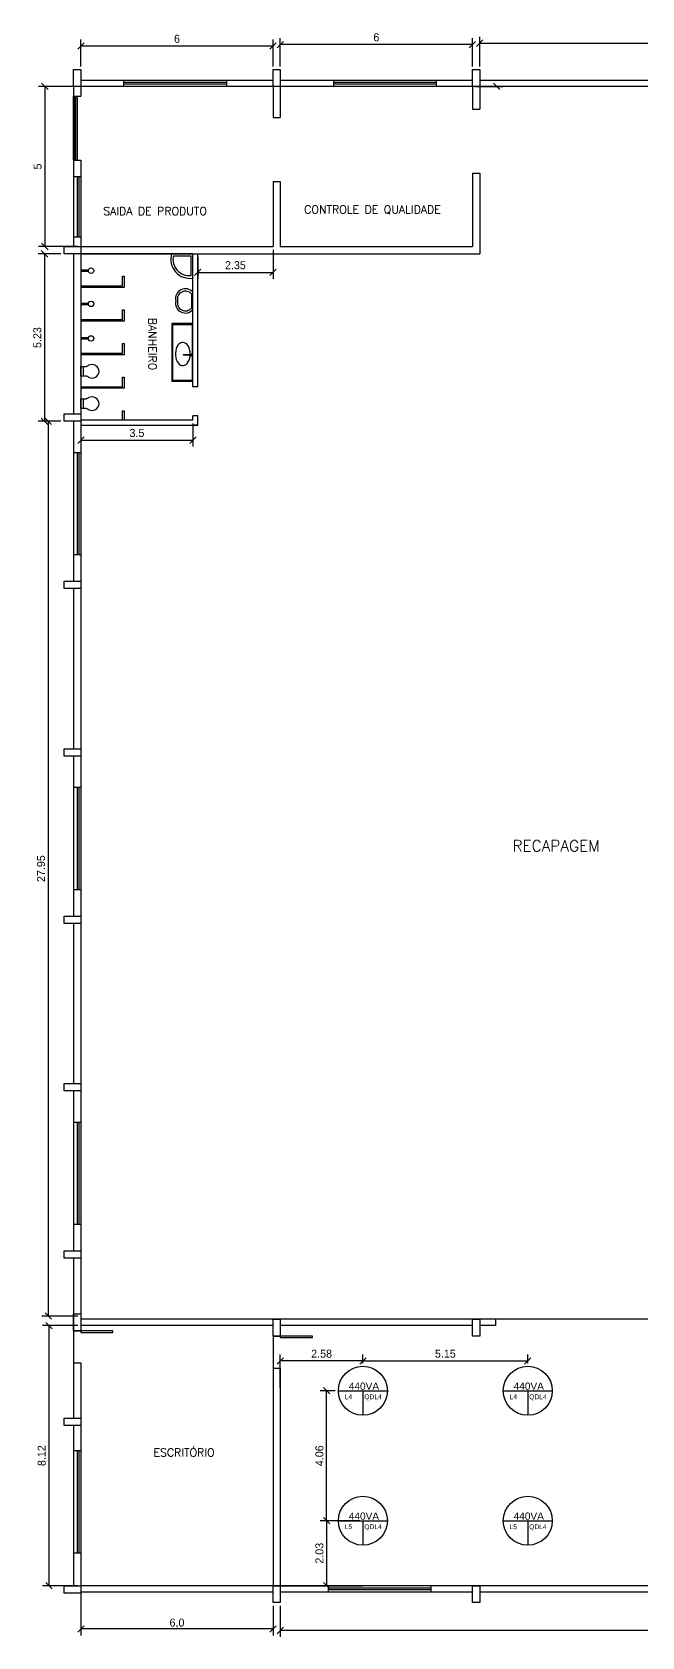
# Model space of a CAD drawing. Extents: x 196 to 565, y -49 to 207.
# Drawn here: x 284.8 to 303.8, y 12.4 to 62.5 of the extents above; entities that cross this region are included whole.
import ezdxf

# ---------------------------------------------------------------- set-up
doc = ezdxf.new("R2010")
doc.units = 0
doc.header["$MEASUREMENT"] = 0
doc.layers.get('0').update_dxf_attribs({"linetype": 'CONTINUOUS'})
doc.layers.get('DEFPOINTS').update_dxf_attribs({"linetype": 'CONTINUOUS'})
for name, color, linetype in [('_ARQ', 5, 'CONTINUOUS'), ('_ARQ-TEXTO', 4, 'CONTINUOUS'), ('_COTAS', 4, 'CONTINUOUS'), ('_ELT-LUMINARIAS', 3, 'CONTINUOUS'), ('_ELT-MÁQUINAS', 3, 'CONTINUOUS')]:
    doc.layers.add(name, color=color, linetype=linetype)
doc.styles.add('ARIAL', font='arial.ttf')
doc.styles.add('ROMANS', font='romans')
doc.dimstyles.new('LUMINOTECNICO', dxfattribs={"dimscale": 0, "dimtxt": 0.25, "dimasz": 0.2, "dimexe": 0.2, "dimexo": 0.1, "dimgap": 0.1, "dimtad": 1, "dimdsep": 46, "dimtxsty": 'Standard', "dimblk1": 'OBLIQUE', "dimblk2": 'OBLIQUE', "dimsah": 1, "dimcen": 0.2, "dimadec": 1, "dimazin": 0, "dimtfac": 1, "dimtmove": 0, "dimatfit": 3, "dimldrblk": 'OBLIQUE', "dimfxl": 1, "dimtolj": 1, "dimtzin": 0, "dimarcsym": 0})

# ---------------------------------------------------------------- blocks, each defined once
blk = doc.blocks.new('_OBLIQUE')
at = {"color": 0, "linetype": 'ByBlock'}
blk.add_line((-0.5, -0.5), (0.5, 0.5), dxfattribs=at)
blk = doc.blocks.new('*D23')
at = {"layer": '_COTAS', "color": 0, "linetype": 'Continuous', "lineweight": -2, "transparency": 16777216}
for p, q in [((292.527, 13.37), (292.527, 12.395)), ((323.444, 13.37), (323.444, 12.395)), ((323.444, 12.595), (292.527, 12.595))]:
    blk.add_line(p, q, dxfattribs=at)
at = {"layer": 'DEFPOINTS', "color": 0, "linetype": 'Continuous', "transparency": 16777216}
for p in [(292.527, 13.47), (323.444, 13.47), (292.527, 12.595)]:
    blk.add_point(p, dxfattribs=at)
at = {"layer": '_COTAS', "color": 0, "linetype": 'Continuous', "lineweight": -2, "transparency": 16777216, "xscale": 0.2, "yscale": 0.2, "zscale": 0.2, "rotation": 180}
blk.add_blockref('_OBLIQUE', (292.527, 12.595), dxfattribs=at)
at = {"layer": '_COTAS', "color": 0, "linetype": 'Continuous', "lineweight": -2, "transparency": 16777216, "xscale": 0.2, "yscale": 0.2, "zscale": 0.2}
blk.add_blockref('_OBLIQUE', (323.444, 12.595), dxfattribs=at)
at = {"layer": '_COTAS', "color": 0, "linetype": 'Continuous', "transparency": 16777216, "insert": (307.985, 12.82), "char_height": 0.25, "attachment_point": 5}
blk.add_mtext('\\A1;30.92', dxfattribs=at)
blk = doc.blocks.new('*D24')
at = {"layer": '_COTAS', "color": 0, "linetype": 'Continuous', "lineweight": -2, "transparency": 16777216}
for p, q in [((292.527, 61.453), (292.527, 62.337)), ((298.527, 61.453), (298.527, 62.337)), ((298.527, 62.137), (292.527, 62.137))]:
    blk.add_line(p, q, dxfattribs=at)
at = {"layer": 'DEFPOINTS', "color": 0, "linetype": 'Continuous', "transparency": 16777216}
for p in [(292.527, 62.137), (292.527, 61.353), (298.527, 61.353)]:
    blk.add_point(p, dxfattribs=at)
at = {"layer": '_COTAS', "color": 0, "linetype": 'Continuous', "lineweight": -2, "transparency": 16777216, "xscale": 0.2, "yscale": 0.2, "zscale": 0.2, "rotation": 180}
blk.add_blockref('_OBLIQUE', (292.527, 62.137), dxfattribs=at)
at = {"layer": '_COTAS', "color": 0, "linetype": 'Continuous', "lineweight": -2, "transparency": 16777216, "xscale": 0.2, "yscale": 0.2, "zscale": 0.2}
blk.add_blockref('_OBLIQUE', (298.527, 62.137), dxfattribs=at)
at = {"layer": '_COTAS', "color": 0, "linetype": 'Continuous', "transparency": 16777216, "insert": (295.527, 62.362), "char_height": 0.25, "attachment_point": 5}
blk.add_mtext('\\A1;6', dxfattribs=at)
blk = doc.blocks.new('*D25')
at = {"layer": '_COTAS', "color": 0, "linetype": 'Continuous', "lineweight": -2, "transparency": 16777216}
for p, q in [((286.298, 61.453), (286.298, 62.291)), ((292.298, 61.453), (292.298, 62.291)), ((292.298, 62.091), (286.298, 62.091))]:
    blk.add_line(p, q, dxfattribs=at)
at = {"layer": 'DEFPOINTS', "color": 0, "linetype": 'Continuous', "transparency": 16777216}
for p in [(286.298, 62.091), (286.298, 61.353), (292.298, 61.353)]:
    blk.add_point(p, dxfattribs=at)
at = {"layer": '_COTAS', "color": 0, "linetype": 'Continuous', "lineweight": -2, "transparency": 16777216, "xscale": 0.2, "yscale": 0.2, "zscale": 0.2, "rotation": 180}
blk.add_blockref('_OBLIQUE', (286.298, 62.091), dxfattribs=at)
at = {"layer": '_COTAS', "color": 0, "linetype": 'Continuous', "lineweight": -2, "transparency": 16777216, "xscale": 0.2, "yscale": 0.2, "zscale": 0.2}
blk.add_blockref('_OBLIQUE', (292.298, 62.091), dxfattribs=at)
at = {"layer": '_COTAS', "color": 0, "linetype": 'Continuous', "transparency": 16777216, "insert": (289.298, 62.316), "char_height": 0.25, "attachment_point": 5}
blk.add_mtext('\\A1;6', dxfattribs=at)
blk = doc.blocks.new('*D26')
at = {"layer": '_COTAS', "color": 0, "linetype": 'Continuous', "lineweight": -2, "transparency": 16777216}
for p, q in [((286.198, 60.828), (284.969, 60.828)), ((285.169, 60.828), (285.169, 55.828)), ((286.198, 55.828), (284.969, 55.828))]:
    blk.add_line(p, q, dxfattribs=at)
at = {"layer": 'DEFPOINTS', "color": 0, "linetype": 'Continuous', "transparency": 16777216}
for p in [(286.298, 60.828), (285.169, 55.828), (286.298, 55.828)]:
    blk.add_point(p, dxfattribs=at)
at = {"layer": '_COTAS', "color": 0, "linetype": 'Continuous', "lineweight": -2, "transparency": 16777216, "xscale": 0.2, "yscale": 0.2, "zscale": 0.2}
for p, rotation in [((285.169, 60.828), 90), ((285.169, 55.828), 270)]:
    blk.add_blockref('_OBLIQUE', p, dxfattribs=dict(at, rotation=rotation))
at = {"layer": '_COTAS', "color": 0, "linetype": 'Continuous', "transparency": 16777216, "insert": (284.944, 58.328), "char_height": 0.25, "attachment_point": 5, "rotation": 90}
blk.add_mtext('\\A1;5', dxfattribs=at)
blk = doc.blocks.new('*D27')
at = {"layer": '_COTAS', "color": 0, "linetype": 'Continuous', "lineweight": -2, "transparency": 16777216}
for p, q in [((286.298, 50.149), (286.298, 49.579)), ((289.798, 50.299), (289.798, 49.579)), ((286.298, 49.779), (289.798, 49.779))]:
    blk.add_line(p, q, dxfattribs=at)
at = {"layer": 'DEFPOINTS', "color": 0, "linetype": 'Continuous', "transparency": 16777216}
for p in [(286.298, 50.249), (289.798, 50.399), (289.798, 49.779)]:
    blk.add_point(p, dxfattribs=at)
at = {"layer": '_COTAS', "color": 0, "linetype": 'Continuous', "lineweight": -2, "transparency": 16777216, "xscale": 0.2, "yscale": 0.2, "zscale": 0.2, "rotation": 180}
blk.add_blockref('_OBLIQUE', (286.298, 49.779), dxfattribs=at)
at = {"layer": '_COTAS', "color": 0, "linetype": 'Continuous', "lineweight": -2, "transparency": 16777216, "xscale": 0.2, "yscale": 0.2, "zscale": 0.2}
blk.add_blockref('_OBLIQUE', (289.798, 49.779), dxfattribs=at)
at = {"layer": '_COTAS', "color": 0, "linetype": 'Continuous', "transparency": 16777216, "insert": (288.048, 50.004), "char_height": 0.25, "attachment_point": 5}
blk.add_mtext('\\A1;3.5', dxfattribs=at)
blk = doc.blocks.new('*D33')
at = {"layer": '_COTAS', "color": 0, "linetype": 'Continuous', "lineweight": -2, "transparency": 16777216}
for p, q in [((285.673, 55.599), (284.96, 55.599)), ((285.16, 55.599), (285.16, 50.37)), ((285.673, 50.37), (284.96, 50.37))]:
    blk.add_line(p, q, dxfattribs=at)
at = {"layer": 'DEFPOINTS', "color": 0, "linetype": 'Continuous', "transparency": 16777216}
for p in [(285.773, 55.599), (285.16, 50.37), (285.773, 50.37)]:
    blk.add_point(p, dxfattribs=at)
at = {"layer": '_COTAS', "color": 0, "linetype": 'Continuous', "lineweight": -2, "transparency": 16777216, "xscale": 0.2, "yscale": 0.2, "zscale": 0.2}
for p, rotation in [((285.16, 55.599), 90), ((285.16, 50.37), 270)]:
    blk.add_blockref('_OBLIQUE', p, dxfattribs=dict(at, rotation=rotation))
at = {"layer": '_COTAS', "color": 0, "linetype": 'Continuous', "transparency": 16777216, "insert": (284.935, 52.984), "char_height": 0.25, "attachment_point": 5, "rotation": 90}
blk.add_mtext('\\A1;5.23', dxfattribs=at)
blk = doc.blocks.new('*D34')
at = {"layer": '_COTAS', "color": 0, "linetype": 'Continuous', "lineweight": -2, "transparency": 16777216}
for p, q in [((292.298, 55.728), (292.298, 54.818)), ((289.948, 55.499), (289.948, 54.818)), ((289.948, 55.018), (292.298, 55.018))]:
    blk.add_line(p, q, dxfattribs=at)
at = {"layer": 'DEFPOINTS', "color": 0, "linetype": 'Continuous', "transparency": 16777216}
for p in [(292.298, 55.828), (289.948, 55.599), (292.298, 55.018)]:
    blk.add_point(p, dxfattribs=at)
at = {"layer": '_COTAS', "color": 0, "linetype": 'Continuous', "lineweight": -2, "transparency": 16777216, "xscale": 0.2, "yscale": 0.2, "zscale": 0.2, "rotation": 180}
blk.add_blockref('_OBLIQUE', (289.948, 55.018), dxfattribs=at)
at = {"layer": '_COTAS', "color": 0, "linetype": 'Continuous', "lineweight": -2, "transparency": 16777216, "xscale": 0.2, "yscale": 0.2, "zscale": 0.2}
blk.add_blockref('_OBLIQUE', (292.298, 55.018), dxfattribs=at)
at = {"layer": '_COTAS', "color": 0, "linetype": 'Continuous', "transparency": 16777216, "insert": (291.123, 55.243), "char_height": 0.25, "attachment_point": 5}
blk.add_mtext('\\A1;2.35', dxfattribs=at)
blk = doc.blocks.new('*D35')
at = {"layer": '_COTAS', "color": 0, "linetype": 'Continuous', "lineweight": -2, "transparency": 16777216}
for p, q in [((285.673, 50.37), (285.077, 50.37)), ((285.277, 50.37), (285.277, 22.419)), ((286.198, 22.419), (285.077, 22.419))]:
    blk.add_line(p, q, dxfattribs=at)
at = {"layer": 'DEFPOINTS', "color": 0, "linetype": 'Continuous', "transparency": 16777216}
for p in [(285.773, 50.37), (285.277, 22.419), (286.298, 22.419)]:
    blk.add_point(p, dxfattribs=at)
at = {"layer": '_COTAS', "color": 0, "linetype": 'Continuous', "lineweight": -2, "transparency": 16777216, "xscale": 0.2, "yscale": 0.2, "zscale": 0.2}
for p, rotation in [((285.277, 50.37), 90), ((285.277, 22.419), 270)]:
    blk.add_blockref('_OBLIQUE', p, dxfattribs=dict(at, rotation=rotation))
at = {"layer": '_COTAS', "color": 0, "linetype": 'Continuous', "transparency": 16777216, "insert": (285.052, 36.394), "char_height": 0.25, "attachment_point": 5, "rotation": 90}
blk.add_mtext('\\A1;27.95', dxfattribs=at)
blk = doc.blocks.new('*D36')
at = {"layer": '_COTAS', "color": 0, "linetype": 'Continuous', "lineweight": -2, "transparency": 16777216}
for p, q in [((286.198, 22.119), (285.097, 22.119)), ((285.297, 22.119), (285.297, 13.994)), ((286.198, 13.994), (285.097, 13.994))]:
    blk.add_line(p, q, dxfattribs=at)
at = {"layer": 'DEFPOINTS', "color": 0, "linetype": 'Continuous', "transparency": 16777216}
for p in [(286.298, 22.119), (285.297, 13.994), (286.298, 13.994)]:
    blk.add_point(p, dxfattribs=at)
at = {"layer": '_COTAS', "color": 0, "linetype": 'Continuous', "lineweight": -2, "transparency": 16777216, "xscale": 0.2, "yscale": 0.2, "zscale": 0.2}
for p, rotation in [((285.297, 22.119), 90), ((285.297, 13.994), 270)]:
    blk.add_blockref('_OBLIQUE', p, dxfattribs=dict(at, rotation=rotation))
at = {"layer": '_COTAS', "color": 0, "linetype": 'Continuous', "transparency": 16777216, "insert": (285.072, 18.057), "char_height": 0.25, "attachment_point": 5, "rotation": 90}
blk.add_mtext('\\A1;8.12', dxfattribs=at)
blk = doc.blocks.new('LAMP_VaporMetal')
at = {"layer": '_ELT-LUMINARIAS', "linetype": 'Continuous'}
blk.add_circle((0, 0), 0.766, dxfattribs=at)
at = {"layer": '_ELT-MÁQUINAS', "linetype": 'Continuous'}
for p, q in [((-0.766, 0), (0.766, 0)), ((0, 0), (0, -0.766))]:
    blk.add_line(p, q, dxfattribs=at)
at = {"layer": '_ELT-LUMINARIAS', "linetype": 'Continuous', "style": 'ARIAL'}
for tag, p, height in [('220VA', (-0.442, 0.031), 0.226), ('L34', (-0.568, -0.263), 0.15), ('QDL5', (0.044, -0.263), 0.15)]:
    blk.add_attdef(tag, p, '', height=height, dxfattribs=at)
blk = doc.blocks.new('*D51')
at = {"layer": '_COTAS', "color": 0, "linetype": 'Continuous', "lineweight": -2, "transparency": 16777216}
for p, q in [((292.527, 20.184), (292.527, 21.216)), ((295.107, 20.95), (295.107, 21.216)), ((295.107, 21.016), (292.527, 21.016))]:
    blk.add_line(p, q, dxfattribs=at)
at = {"layer": 'DEFPOINTS', "color": 0, "linetype": 'Continuous', "transparency": 16777216}
for p in [(292.527, 21.016), (295.107, 20.85), (292.527, 20.084)]:
    blk.add_point(p, dxfattribs=at)
at = {"layer": '_COTAS', "color": 0, "linetype": 'Continuous', "lineweight": -2, "transparency": 16777216, "xscale": 0.2, "yscale": 0.2, "zscale": 0.2, "rotation": 180}
blk.add_blockref('_OBLIQUE', (292.527, 21.016), dxfattribs=at)
at = {"layer": '_COTAS', "color": 0, "linetype": 'Continuous', "lineweight": -2, "transparency": 16777216, "xscale": 0.2, "yscale": 0.2, "zscale": 0.2}
blk.add_blockref('_OBLIQUE', (295.107, 21.016), dxfattribs=at)
at = {"layer": '_COTAS', "color": 0, "linetype": 'Continuous', "transparency": 16777216, "insert": (293.817, 21.241), "char_height": 0.25, "attachment_point": 5}
blk.add_mtext('\\A1;2.58', dxfattribs=at)
blk = doc.blocks.new('*D52')
at = {"layer": '_COTAS', "color": 0, "linetype": 'Continuous', "lineweight": -2, "transparency": 16777216}
for p, q in [((295.107, 20.95), (295.107, 21.216)), ((300.257, 20.95), (300.257, 21.216)), ((295.107, 21.016), (300.257, 21.016))]:
    blk.add_line(p, q, dxfattribs=at)
at = {"layer": 'DEFPOINTS', "color": 0, "linetype": 'Continuous', "transparency": 16777216}
for p in [(295.107, 20.85), (300.257, 21.016), (300.257, 20.85)]:
    blk.add_point(p, dxfattribs=at)
at = {"layer": '_COTAS', "color": 0, "linetype": 'Continuous', "lineweight": -2, "transparency": 16777216, "xscale": 0.2, "yscale": 0.2, "zscale": 0.2, "rotation": 180}
blk.add_blockref('_OBLIQUE', (295.107, 21.016), dxfattribs=at)
at = {"layer": '_COTAS', "color": 0, "linetype": 'Continuous', "lineweight": -2, "transparency": 16777216, "xscale": 0.2, "yscale": 0.2, "zscale": 0.2}
blk.add_blockref('_OBLIQUE', (300.257, 21.016), dxfattribs=at)
at = {"layer": '_COTAS', "color": 0, "linetype": 'Continuous', "transparency": 16777216, "insert": (297.682, 21.241), "char_height": 0.25, "attachment_point": 5}
blk.add_mtext('\\A1;5.15', dxfattribs=at)
blk = doc.blocks.new('*D53')
at = {"layer": '_COTAS', "color": 0, "linetype": 'Continuous', "lineweight": -2, "transparency": 16777216}
for p, q in [((295.007, 16.024), (293.774, 16.024)), ((293.974, 16.024), (293.974, 13.994)), ((294.241, 13.994), (293.774, 13.994))]:
    blk.add_line(p, q, dxfattribs=at)
at = {"layer": 'DEFPOINTS', "color": 0, "linetype": 'Continuous', "transparency": 16777216}
for p in [(295.107, 16.024), (293.974, 13.994), (294.341, 13.994)]:
    blk.add_point(p, dxfattribs=at)
at = {"layer": '_COTAS', "color": 0, "linetype": 'Continuous', "lineweight": -2, "transparency": 16777216, "xscale": 0.2, "yscale": 0.2, "zscale": 0.2}
for p, rotation in [((293.974, 16.024), 90), ((293.974, 13.994), 270)]:
    blk.add_blockref('_OBLIQUE', p, dxfattribs=dict(at, rotation=rotation))
at = {"layer": '_COTAS', "color": 0, "linetype": 'Continuous', "transparency": 16777216, "insert": (293.749, 15.009), "char_height": 0.25, "attachment_point": 5, "rotation": 90}
blk.add_mtext('\\A1;2.03', dxfattribs=at)
blk = doc.blocks.new('*D54')
at = {"layer": '_COTAS', "color": 0, "linetype": 'Continuous', "lineweight": -2, "transparency": 16777216}
for p, q in [((294.241, 20.084), (293.774, 20.084)), ((293.974, 16.024), (293.974, 20.084)), ((293.874, 16.024), (293.774, 16.024))]:
    blk.add_line(p, q, dxfattribs=at)
at = {"layer": 'DEFPOINTS', "color": 0, "linetype": 'Continuous', "transparency": 16777216}
for p in [(293.974, 20.084), (294.341, 20.084), (293.974, 16.024)]:
    blk.add_point(p, dxfattribs=at)
at = {"layer": '_COTAS', "color": 0, "linetype": 'Continuous', "lineweight": -2, "transparency": 16777216, "xscale": 0.2, "yscale": 0.2, "zscale": 0.2}
for p, rotation in [((293.974, 20.084), 90), ((293.974, 16.024), 270)]:
    blk.add_blockref('_OBLIQUE', p, dxfattribs=dict(at, rotation=rotation))
at = {"layer": '_COTAS', "color": 0, "linetype": 'Continuous', "transparency": 16777216, "insert": (293.749, 18.054), "char_height": 0.25, "attachment_point": 5, "rotation": 90}
blk.add_mtext('\\A1;4.06', dxfattribs=at)

msp = doc.modelspace()

# ---------------------------------------------------------------- linework, layer by layer
at = {"layer": '_ARQ', "linetype": 'Continuous'}
for p, q in [((298.756, 61.453), (298.756, 62.381)), ((323.444, 60.828), (286.298, 60.828)), ((286.298, 60.828), (286.298, 60.522)), ((292.298, 60.828), (292.298, 59.855)), ((292.527, 60.828), (292.527, 59.855)), ((298.527, 60.828), (298.527, 60.122)), ((298.627, 60.828), (299.49, 60.828)), ((298.756, 60.828), (298.756, 60.122)), ((286.068, 60.522), (286.298, 60.522)), ((286.108, 58.522), (286.108, 60.522)), ((286.134, 58.522), (286.134, 60.522)), ((292.298, 59.855), (292.527, 59.855)), ((298.527, 60.122), (298.756, 60.122)), ((286.068, 58.522), (286.298, 58.522)), ((286.298, 58.522), (286.298, 21.959)), ((292.298, 57.855), (292.298, 55.828)), ((292.298, 57.855), (292.527, 57.855)), ((292.527, 57.855), (292.527, 55.828)), ((298.527, 58.122), (298.527, 55.828)), ((298.527, 58.122), (298.756, 58.122)), ((298.756, 58.122), (298.756, 55.599)), ((286.298, 55.828), (292.298, 55.828)), ((292.527, 55.828), (298.527, 55.828)), ((286.298, 55.599), (298.756, 55.599)), ((289.185, 55.542), (289.738, 55.542)), ((289.738, 54.92), (289.738, 55.542)), ((289.948, 55.499), (289.948, 54.906)), ((289.752, 54.345), (289.753, 53.907)), ((289.498, 52.453), (289.695, 52.453)), ((289.498, 52.431), (289.498, 52.453)), ((289.694, 52.431), (289.498, 52.431)), ((289.709, 52.442), (289.693, 52.442)), ((289.709, 52.44), (289.693, 52.44)), ((289.709, 52.439), (289.693, 52.439)), ((289.702, 52.416), (289.714, 52.427)), ((289.703, 52.465), (289.714, 52.454)), ((289.703, 52.415), (289.715, 52.426)), ((289.704, 52.467), (289.716, 52.456)), ((289.704, 52.466), (289.715, 52.455)), ((289.704, 52.414), (289.716, 52.425)), ((289.728, 52.461), (289.728, 52.477)), ((289.728, 52.404), (289.728, 52.42)), ((289.729, 52.461), (289.729, 52.477)), ((289.729, 52.404), (289.729, 52.42)), ((289.731, 52.461), (289.731, 52.477)), ((289.731, 52.404), (289.731, 52.42)), ((289.743, 52.455), (289.754, 52.467)), ((289.743, 52.425), (289.754, 52.414)), ((289.744, 52.454), (289.755, 52.466)), ((289.744, 52.426), (289.755, 52.415)), ((289.745, 52.454), (289.756, 52.465)), ((289.745, 52.427), (289.756, 52.415)), ((289.75, 52.442), (289.766, 52.442)), ((289.75, 52.44), (289.766, 52.44)), ((289.75, 52.439), (289.766, 52.439)), ((289.798, 50.399), (289.798, 50.541)), ((289.948, 50.249), (289.948, 50.541)), ((299.254, 22.319), (299.254, 22.119)), ((286.068, 21.959), (286.298, 21.959)), ((292.298, 21.794), (292.298, 13.994)), ((292.298, 21.794), (292.527, 21.794)), ((286.068, 20.959), (286.298, 20.959)), ((286.298, 20.959), (286.298, 13.994)), ((292.298, 20.794), (292.527, 20.794)), ((292.527, 20.794), (292.527, 13.994)), ((292.298, 13.37), (292.298, 12.443))]:
    msp.add_line(p, q, dxfattribs=at)
at = {"layer": '_ARQ'}
for p, q in [((286.068, 60.828), (286.068, 55.828)), ((286.298, 61.028), (292.298, 61.028)), ((287.641, 60.828), (287.641, 61.031)), ((287.641, 60.966), (290.838, 60.966)), ((287.641, 60.913), (290.838, 60.913)), ((290.841, 61.031), (290.841, 60.828)), ((292.527, 61.028), (298.527, 61.028)), ((294.2, 60.825), (294.2, 61.028)), ((294.2, 60.963), (297.397, 60.963)), ((294.2, 60.91), (297.397, 60.91)), ((297.4, 61.028), (297.4, 60.825)), ((298.756, 61.028), (304.756, 61.028)), ((286.095, 58.015), (286.298, 58.015)), ((286.179, 58.015), (286.179, 56.124)), ((286.233, 58.015), (286.233, 56.124)), ((286.298, 56.121), (286.095, 56.121)), ((286.068, 55.599), (286.068, 50.599)), ((286.298, 55.599), (286.298, 47.249)), ((289.798, 55.599), (286.298, 55.599)), ((289.798, 51.441), (289.798, 55.599)), ((289.948, 51.441), (289.948, 55.599)), ((286.298, 55.099), (286.528, 55.099)), ((286.528, 55.049), (286.303, 55.049)), ((286.528, 55.099), (286.528, 55.049)), ((287.598, 54.599), (287.598, 54.899)), ((287.598, 54.899), (287.648, 54.899)), ((287.648, 54.899), (287.648, 54.549)), ((286.298, 54.599), (287.598, 54.599)), ((287.648, 54.549), (286.298, 54.549)), ((286.298, 54.061), (286.528, 54.061)), ((286.528, 54.011), (286.303, 54.011)), ((286.528, 54.061), (286.528, 54.011)), ((287.598, 53.849), (287.648, 53.849)), ((287.598, 53.549), (287.598, 53.849)), ((287.648, 53.849), (287.648, 53.499)), ((286.298, 53.549), (287.598, 53.549)), ((287.648, 53.499), (286.298, 53.499)), ((289.137, 53.424), (289.137, 51.607)), ((289.798, 53.424), (289.137, 53.424)), ((286.298, 52.981), (286.528, 52.981)), ((286.528, 52.931), (286.303, 52.931)), ((286.528, 52.981), (286.528, 52.931)), ((287.598, 52.799), (287.648, 52.799)), ((287.598, 52.499), (287.598, 52.799)), ((287.648, 52.799), (287.648, 52.449)), ((286.298, 52.499), (287.598, 52.499)), ((287.648, 52.449), (286.298, 52.449)), ((287.598, 51.449), (287.598, 51.749)), ((287.598, 51.749), (287.648, 51.749)), ((287.648, 51.749), (287.648, 51.399)), ((286.298, 51.449), (287.598, 51.449)), ((287.648, 51.399), (286.298, 51.399)), ((289.798, 51.607), (289.137, 51.607)), ((289.948, 51.441), (289.798, 51.441)), ((287.598, 50.699), (287.648, 50.699)), ((287.598, 50.399), (287.598, 50.699)), ((287.648, 50.699), (287.648, 50.399)), ((286.068, 50.37), (286.068, 45.37)), ((289.798, 50.399), (286.298, 50.399)), ((286.298, 50.249), (289.948, 50.249)), ((289.948, 50.541), (289.798, 50.541)), ((289.948, 50.249), (289.798, 50.249)), ((286.095, 49.393), (286.298, 49.393)), ((286.179, 49.393), (286.179, 46.196)), ((286.233, 49.393), (286.233, 46.196)), ((286.298, 46.193), (286.095, 46.193)), ((286.068, 45.14), (286.068, 40.14)), ((286.068, 39.911), (286.068, 34.911)), ((286.095, 38.935), (286.298, 38.935)), ((286.179, 38.935), (286.179, 35.737)), ((286.233, 38.935), (286.233, 35.737)), ((286.298, 35.735), (286.095, 35.735)), ((286.068, 34.682), (286.068, 29.682)), ((286.068, 29.453), (286.068, 24.453)), ((286.095, 28.476), (286.298, 28.476)), ((286.179, 28.476), (286.179, 25.279)), ((286.233, 28.476), (286.233, 25.279)), ((286.298, 25.276), (286.095, 25.276)), ((286.068, 24.224), (286.068, 19.224)), ((329.67, 22.319), (286.298, 22.319)), ((292.298, 22.119), (286.298, 22.119)), ((298.527, 22.119), (292.527, 22.119)), ((299.254, 22.119), (298.756, 22.119)), ((286.068, 18.994), (286.068, 13.994)), ((286.095, 18.215), (286.298, 18.215)), ((286.179, 18.215), (286.179, 15.018)), ((286.233, 18.215), (286.233, 15.018)), ((286.298, 15.015), (286.095, 15.015)), ((339.473, 13.994), (286.298, 13.994)), ((292.298, 13.794), (286.298, 13.794)), ((298.527, 13.794), (292.527, 13.794)), ((294.033, 13.794), (294.033, 13.997)), ((294.033, 13.932), (297.23, 13.932)), ((294.033, 13.879), (297.23, 13.879)), ((297.233, 13.997), (297.233, 13.794)), ((304.756, 13.794), (298.756, 13.794))]:
    msp.add_line(p, q, dxfattribs=at)
for points in [[(286.298, 61.353), (286.298, 60.828), (286.068, 60.828), (286.068, 61.353)], [(292.527, 61.353), (292.527, 60.828), (292.298, 60.828), (292.298, 61.353)], [(298.756, 61.353), (298.756, 60.828), (298.527, 60.828), (298.527, 61.353)], [(285.773, 55.828), (286.298, 55.828), (286.298, 55.599), (285.773, 55.599)], [(286.371, 52.078), (286.371, 51.783), (286.298, 51.783), (286.298, 52.078)], [(286.371, 51.067), (286.371, 50.772), (286.298, 50.772), (286.298, 51.067)], [(285.773, 50.599), (286.298, 50.599), (286.298, 50.37), (285.773, 50.37)], [(285.773, 45.37), (286.298, 45.37), (286.298, 45.14), (285.773, 45.14)], [(285.773, 40.14), (286.298, 40.14), (286.298, 39.911), (285.773, 39.911)], [(285.773, 34.911), (286.298, 34.911), (286.298, 34.682), (285.773, 34.682)], [(285.773, 29.682), (286.298, 29.682), (286.298, 29.453), (285.773, 29.453)], [(285.773, 24.453), (286.298, 24.453), (286.298, 24.224), (285.773, 24.224)], [(286.298, 22.483), (286.298, 21.959), (286.068, 21.959), (286.068, 22.483)], [(292.527, 22.319), (292.527, 21.794), (292.298, 21.794), (292.298, 22.319)], [(298.756, 22.319), (298.756, 21.794), (298.527, 21.794), (298.527, 22.319)], [(285.773, 19.224), (286.298, 19.224), (286.298, 18.994), (285.773, 18.994)], [(285.773, 13.994), (286.298, 13.994), (286.298, 13.765), (285.773, 13.765)], [(292.527, 13.994), (292.527, 13.47), (292.298, 13.47), (292.298, 13.994)], [(298.756, 13.994), (298.756, 13.47), (298.527, 13.47), (298.527, 13.994)]]:
    msp.add_lwpolyline(points, close=True, dxfattribs=at)
at = {"layer": '_ARQ', "linetype": 'Continuous'}
for points in [[(286.068, 60.522), (286.183, 60.522), (286.183, 58.522), (286.068, 58.522)], [(289.168, 53.392), (289.777, 53.392), (289.777, 51.638), (289.168, 51.638)], [(287.298, 21.959), (286.298, 21.959), (286.298, 21.909), (287.298, 21.909)], [(293.527, 21.794), (292.527, 21.794), (292.527, 21.744), (293.527, 21.744)]]:
    msp.add_lwpolyline(points, close=True, dxfattribs=at)
at = {"layer": '_ARQ'}
for centre in [(286.612, 55.074), (286.612, 54.036), (286.612, 52.956)]:
    msp.add_circle(centre, 0.0841, dxfattribs=at)
at = {"layer": '_ARQ', "linetype": 'Continuous'}
for radius in [0.0363, 0.0206]:
    msp.add_circle((289.729, 52.44), radius, dxfattribs=at)
for centre, radius, start, end in [((289.702, 55.428), 0.596, 163.3317, 279.2567), ((289.687, 55.432), 0.514, 167.6282, 275.6183)]:
    msp.add_arc(centre, radius, start, end, dxfattribs=at)
at = {"layer": '_ARQ'}
for centre, radius, start, end in [((289.561, 54.197), 0.311, 40.5713, 192.607), ((289.561, 54.181), 0.252, 40.5713, 192.607), ((289.561, 54.062), 0.311, 167.4754, 319.5111), ((289.561, 54.071), 0.252, 167.4754, 319.5111), ((286.639, 51.911), 0.231, 2.7533, 115.848), ((286.395, 52.342), 0.265, 264.7974, 302.622), ((286.395, 51.519), 0.265, 57.378, 95.2026), ((286.638, 51.952), 0.233, 244.4474, 352.0129), ((286.395, 51.332), 0.265, 264.7974, 302.622), ((286.395, 50.508), 0.265, 57.378, 95.2026), ((286.639, 50.9), 0.231, 2.7533, 115.848), ((286.638, 50.942), 0.233, 244.4474, 352.0129)]:
    msp.add_arc(centre, radius, start, end, dxfattribs=at)
at = {"layer": '_ARQ', "linetype": 'Continuous'}
msp.add_ellipse((289.48, 52.47), major_axis=(0, -0.364), ratio=0.6369, start_param=1.574969, end_param=7.687357, dxfattribs=at)
at = {"layer": '_COTAS', "linetype": 'Continuous'}
for p, q in [((298.756, 62.181), (329.67, 62.181)), ((286.298, 13.894), (286.298, 12.443)), ((292.527, 13.994), (295.107, 13.994)), ((292.298, 12.643), (286.298, 12.643))]:
    msp.add_line(p, q, dxfattribs=at)

# ---------------------------------------------------------------- block references
at = {"layer": '_ARQ', "linetype": 'Continuous', "xscale": 0.2, "yscale": 0.2, "zscale": 0.2}
for p, rotation in [((298.756, 62.181), 180), ((299.29, 60.828), 90), ((286.298, 12.643), 180)]:
    msp.add_blockref('_OBLIQUE', p, dxfattribs=dict(at, rotation=rotation))
msp.add_blockref('_OBLIQUE', (292.298, 12.643), dxfattribs=at)
at = {"layer": '_ELT-LUMINARIAS', "linetype": 'Continuous'}
for p, values in [((295.107, 20.084), {'220VA': '440VA', 'L34': 'L4', 'QDL5': 'QDL4'}), ((300.257, 20.084), {'220VA': '440VA', 'L34': 'L4', 'QDL5': 'QDL4'}), ((295.107, 16.024), {'220VA': '440VA', 'L34': 'L5', 'QDL5': 'QDL4'}), ((300.257, 16.024), {'220VA': '440VA', 'L34': 'L5', 'QDL5': 'QDL4'})]:
    msp.add_blockref('LAMP_VaporMetal', p, dxfattribs=at).add_auto_attribs(values)

# ---------------------------------------------------------------- texts
at = {"layer": '_ARQ-TEXTO', "style": 'ROMANS'}
for s, height, p in [('SAIDA DE PRODUTO', 0.25, (286.996, 56.809)), ('CONTROLE DE QUALIDADE', 0.25, (293.274, 56.86)), ('RECAPAGEM', 0.35, (299.778, 36.933)), ('ESCRITÓRIO', 0.25, (288.567, 18.03))]:
    msp.add_text(s, height=height, dxfattribs=at).set_placement(p)
msp.add_text('BANHEIRO', height=0.25, rotation=270, dxfattribs=at).set_placement((288.409, 53.604))
at = {"layer": '_COTAS', "linetype": 'Continuous', "insert": (289.298, 12.818), "char_height": 0.25, "attachment_point": 5}
msp.add_mtext('6,0', dxfattribs=at)

# ---------------------------------------------------------------- dimensions: what is measured, and where the dimension line sits
at = {"layer": '_COTAS', "linetype": 'Continuous'}
for base, p1, p2, picture, middle in [((286.298, 62.091), (292.298, 61.353), (286.298, 61.353), '*D25', (289.298, 62.316)), ((292.527, 62.137), (298.527, 61.353), (292.527, 61.353), '*D24', (295.527, 62.362)), ((292.298, 55.018), (289.948, 55.599), (292.298, 55.828), '*D34', (291.123, 55.243)), ((289.798, 49.779), (286.298, 50.249), (289.798, 50.399), '*D27', (288.048, 50.004)), ((292.527, 21.016), (295.107, 20.85), (292.527, 20.084), '*D51', (293.817, 21.241)), ((300.257, 21.016), (295.107, 20.85), (300.257, 20.85), '*D52', (297.682, 21.241)), ((292.527, 12.595), (323.444, 13.47), (292.527, 13.47), '*D23', (307.985, 12.82))]:
    dim = msp.add_linear_dim(base=base, p1=p1, p2=p2, dimstyle='LUMINOTECNICO', override={"dimscale": 1}, dxfattribs=at)
    dim.commit()
    dim.dimension.update_dxf_attribs({"geometry": picture, "text_midpoint": middle})
for base, p1, p2, picture, middle in [((285.169, 55.828), (286.298, 60.828), (286.298, 55.828), '*D26', (284.944, 58.328)), ((285.16, 50.37), (285.773, 55.599), (285.773, 50.37), '*D33', (284.935, 52.984)), ((285.277, 22.419), (285.773, 50.37), (286.298, 22.419), '*D35', (285.052, 36.394)), ((285.2968, 13.9944), (286.2976, 22.1189), (286.2976, 13.9944), '*D36', (285.0718, 18.0567)), ((293.974, 20.084), (293.974, 16.024), (294.341, 20.084), '*D54', (293.749, 18.054)), ((293.974, 13.994), (295.107, 16.024), (294.341, 13.994), '*D53', (293.749, 15.009))]:
    dim = msp.add_linear_dim(base=base, p1=p1, p2=p2, angle=90, dimstyle='LUMINOTECNICO', override={"dimscale": 1}, dxfattribs=at)
    dim.commit()
    dim.dimension.update_dxf_attribs({"geometry": picture, "text_midpoint": middle})

doc.saveas('drawing.dxf')
